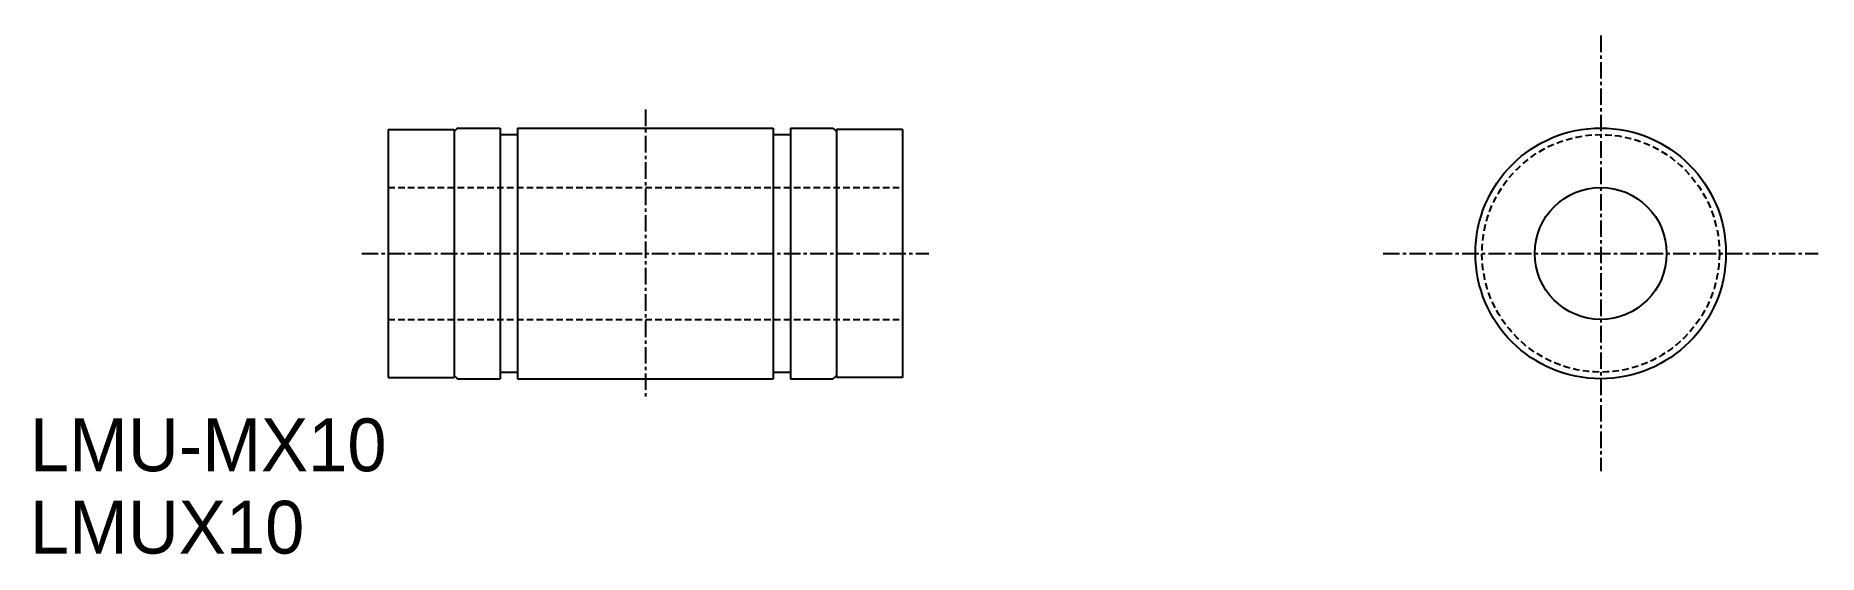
# Model space of a CAD drawing. Extents: x 74 to 209, y 76 to 115.
import ezdxf

# ---------------------------------------------------------------- set-up
doc = ezdxf.new("R2010")
doc.units = 0
doc.linetypes.add('CENTER', pattern=[2, 1.25, -0.25, 0.25, -0.25])
doc.linetypes.add('DASHED', pattern=[0.75, 0.5, -0.25])
doc.layers.get('0').update_dxf_attribs({"linetype": 'CONTINUOUS'})
doc.layers.add('CENTER', color=1, linetype='CENTER')

msp = doc.modelspace()

# ---------------------------------------------------------------- linework, layer by layer
at = {"color": 7, "linetype": 'CONTINUOUS'}
for p, q in [((100.52, 108.16), (105.52, 108.16)), ((100.52, 108.16), (100.52, 89.36)), ((105.52, 108.16), (105.52, 89.36)), ((105.82, 108.26), (109.02, 108.26)), ((109.02, 108.26), (109.02, 89.26)), ((110.32, 108.26), (129.72, 108.26)), ((110.32, 108.26), (110.32, 89.26)), ((129.72, 108.26), (129.72, 89.26)), ((131.02, 108.26), (134.23, 108.26)), ((131.02, 108.26), (131.02, 89.26)), ((139.52, 108.16), (134.52, 108.16)), ((134.52, 108.16), (134.52, 89.36)), ((139.52, 108.16), (139.52, 89.36)), ((109.02, 107.76), (110.32, 107.76)), ((129.72, 107.76), (131.02, 107.76)), ((100.52, 89.36), (105.52, 89.36)), ((105.82, 89.26), (109.02, 89.26)), ((109.02, 89.76), (110.32, 89.76)), ((110.32, 89.26), (129.72, 89.26)), ((129.72, 89.76), (131.02, 89.76)), ((131.02, 89.26), (134.23, 89.26)), ((139.52, 89.36), (134.52, 89.36))]:
    msp.add_line(p, q, dxfattribs=at)
at = {"color": 3, "linetype": 'DASHED'}
for p, q in [((100.52, 103.76), (139.52, 103.76)), ((100.52, 93.76), (139.52, 93.76))]:
    msp.add_line(p, q, dxfattribs=at)
at = {"color": 7, "linetype": 'CONTINUOUS'}
for radius in [9.5, 5]:
    msp.add_circle((192.45, 98.76), radius, dxfattribs=at)
at = {"color": 3, "linetype": 'DASHED'}
msp.add_circle((192.45, 98.76), 9, dxfattribs=at)
at = {"color": 7, "linetype": 'CONTINUOUS'}
for centre, start, end in [((106.27, 107.48), 120.5584, 146.4427), ((133.77, 107.48), 33.5573, 59.4416), ((106.27, 90.03), 213.5573, 239.4416), ((133.77, 90.03), 300.5584, 326.4427)]:
    msp.add_arc(centre, 0.9, start, end, dxfattribs=at)
at = {"layer": 'CENTER', "color": 1, "linetype": 'CENTER'}
for p, q in [((192.45, 115.26), (192.45, 82.26)), ((120.02, 109.66), (120.02, 87.66)), ((98.52, 98.76), (141.52, 98.76)), ((175.95, 98.76), (208.95, 98.76))]:
    msp.add_line(p, q, dxfattribs=at)

# ---------------------------------------------------------------- texts
at = {"color": 7, "linetype": 'CONTINUOUS'}
for s, p in [('LMU-MX10', (73.35, 82.25)), ('LMUX10', (73.35, 76.01))]:
    msp.add_text(s, height=4, dxfattribs=at).set_placement(p)

doc.saveas('drawing.dxf')
